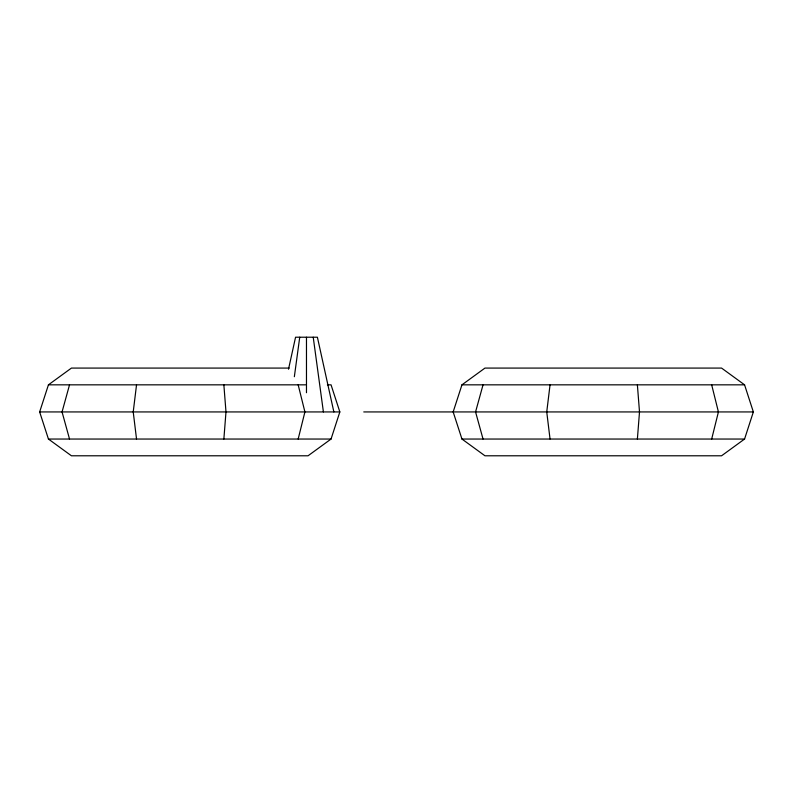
<?xml version="1.0" encoding="UTF-8"?>
<svg xmlns="http://www.w3.org/2000/svg" width="793" height="793" viewBox="0 0 793 793"><rect width="100%" height="100%" fill="white"/><g stroke="black" fill="none" stroke-linecap="round" stroke-linejoin="round"><path stroke-width="1.19" d="M223.864 439.044L225.985 411.934L223.864 384.833M637.384 439.044L639.505 411.934L637.384 384.833M136.535 384.833L133.224 411.934L136.535 439.044M550.045 384.833L546.744 411.934L550.045 439.044M294.352 376.705L299.734 337.213M288.503 369.231L295.561 337.213L317.398 337.213L333.863 411.934M298.168 439.044L304.909 411.934L298.168 384.833M711.678 439.044L718.418 411.934L711.678 384.833M69.526 384.833L62.052 411.934L69.526 439.044M483.036 384.833L475.562 411.934L483.036 439.044M327.4 384.833L331.048 384.833L339.84 411.934L331.048 439.044L308.051 455.787L71.429 455.787L48.432 439.044L39.65 411.934L48.432 384.833L71.429 368.081L289.177 368.081M461.952 384.833L453.16 411.934L461.952 439.044L484.949 455.787L721.571 455.787L744.568 439.044L753.35 411.934L744.568 384.833L721.571 368.081L484.949 368.081L461.952 384.833L744.568 384.833M48.432 384.833L305.474 384.833M39.65 411.934L339.84 411.934M363.759 411.934L753.35 411.934M48.432 439.044L331.048 439.044M461.952 439.044L744.568 439.044M313.225 337.213L323.405 411.934M306.475 337.213L306.475 392.723"/></g></svg>
